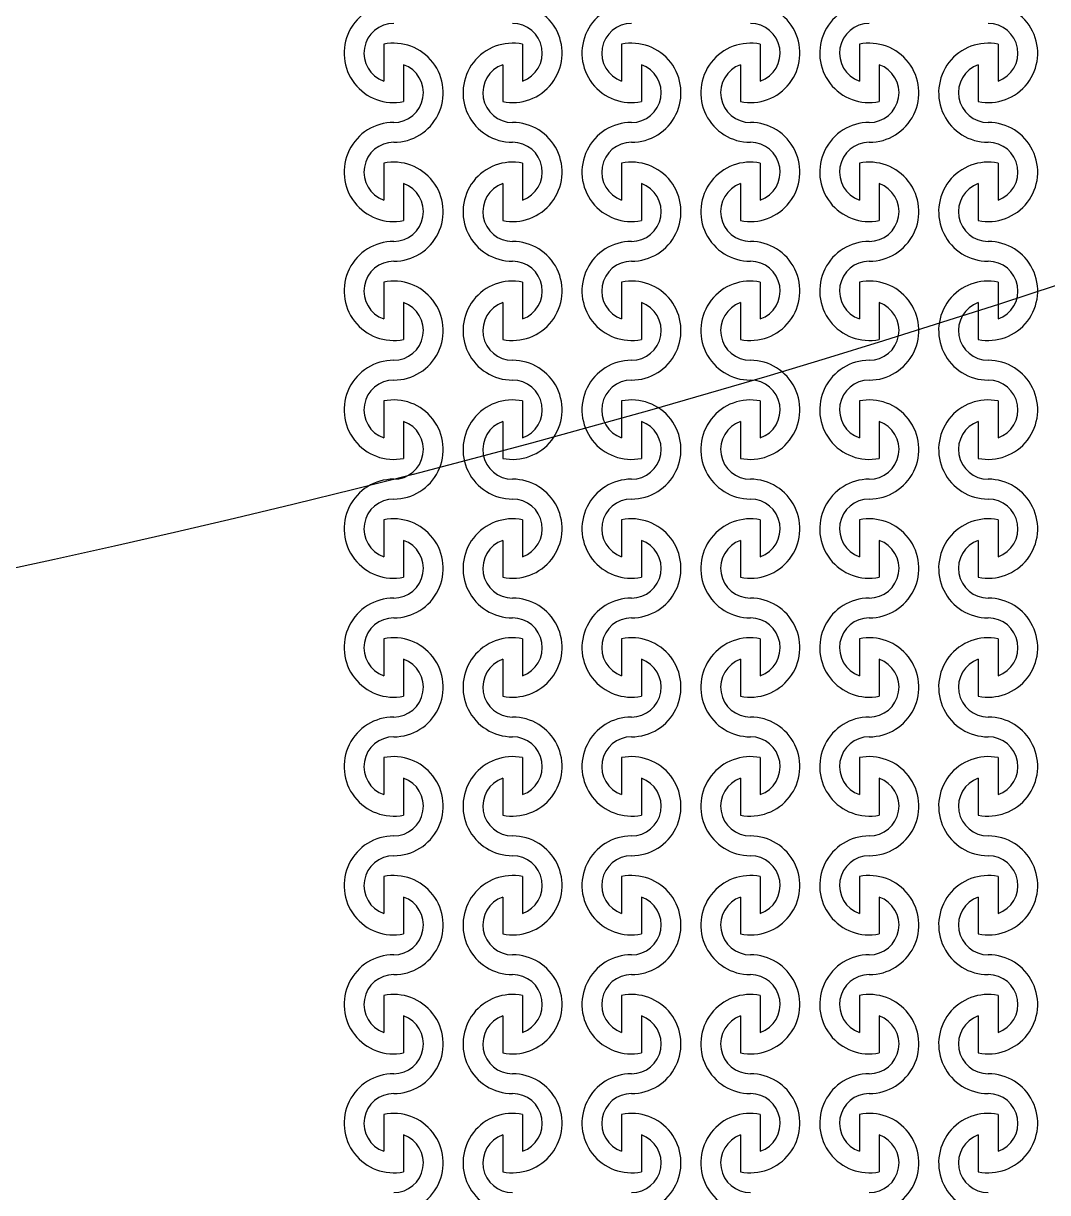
# Model space of a CAD drawing. Header units: millimetres. Extents: x 45556 to 173556, y 25313 to 153313.
# Drawn here: x 132321 to 134905, y 77288 to 80238 of the extents above; entities that cross this region are included whole.
import ezdxf

# ---------------------------------------------------------------- set-up
doc = ezdxf.new("R2010")
doc.units = ezdxf.units.MM
doc.layers.add('CLEAR', color=140, linetype='Continuous')

msp = doc.modelspace()

# ---------------------------------------------------------------- linework, layer by layer
for centre, radius in [((127056.2, 103313.2), 25000), ((127056.2, 75313.2), 25000), ((127056.2, 75313.2), 15000)]:
    msp.add_circle(centre, radius)
at = {"layer": 'CLEAR'}
for p, q in [((133229.8, 80185.7), (133229.8, 80092.5)), ((133229.8, 80185.7), (133229.8, 80092.5)), ((133229.8, 80185.7), (133229.8, 80092.5)), ((133229.8, 80185.7), (133229.8, 80092.5)), ((133579.8, 80185.7), (133579.8, 80092.5)), ((133579.8, 80185.7), (133579.8, 80092.5)), ((133579.8, 80185.7), (133579.8, 80092.5)), ((133579.8, 80185.7), (133579.8, 80092.5)), ((133829.8, 80185.7), (133829.8, 80092.5)), ((133829.8, 80185.7), (133829.8, 80092.5)), ((133829.8, 80185.7), (133829.8, 80092.5)), ((133829.8, 80185.7), (133829.8, 80092.5)), ((134179.8, 80185.7), (134179.8, 80092.5)), ((134179.8, 80185.7), (134179.8, 80092.5)), ((134179.8, 80185.7), (134179.8, 80092.5)), ((134179.8, 80185.7), (134179.8, 80092.5)), ((134429.8, 80185.7), (134429.8, 80092.5)), ((134429.8, 80185.7), (134429.8, 80092.5)), ((134429.8, 80185.7), (134429.8, 80092.5)), ((134429.8, 80185.7), (134429.8, 80092.5)), ((134779.8, 80185.7), (134779.8, 80092.5)), ((134779.8, 80185.7), (134779.8, 80092.5)), ((134779.8, 80185.7), (134779.8, 80092.5)), ((134779.8, 80185.7), (134779.8, 80092.5)), ((133279.8, 80133.9), (133279.8, 80040.8)), ((133279.8, 80133.9), (133279.8, 80040.8)), ((133279.8, 80133.9), (133279.8, 80040.8)), ((133279.8, 80133.9), (133279.8, 80040.8)), ((133529.8, 80133.9), (133529.8, 80040.8)), ((133529.8, 80133.9), (133529.8, 80040.8)), ((133529.8, 80133.9), (133529.8, 80040.8)), ((133529.8, 80133.9), (133529.8, 80040.8)), ((133879.8, 80133.9), (133879.8, 80040.8)), ((133879.8, 80133.9), (133879.8, 80040.8)), ((133879.8, 80133.9), (133879.8, 80040.8)), ((133879.8, 80133.9), (133879.8, 80040.8)), ((134129.8, 80133.9), (134129.8, 80040.8)), ((134129.8, 80133.9), (134129.8, 80040.8)), ((134129.8, 80133.9), (134129.8, 80040.8)), ((134129.8, 80133.9), (134129.8, 80040.8)), ((134479.8, 80133.9), (134479.8, 80040.8)), ((134479.8, 80133.9), (134479.8, 80040.8)), ((134479.8, 80133.9), (134479.8, 80040.8)), ((134479.8, 80133.9), (134479.8, 80040.8)), ((134729.8, 80133.9), (134729.8, 80040.8)), ((134729.8, 80133.9), (134729.8, 80040.8)), ((134729.8, 80133.9), (134729.8, 80040.8)), ((134729.8, 80133.9), (134729.8, 80040.8)), ((133229.8, 79885.7), (133229.8, 79792.5)), ((133229.8, 79885.7), (133229.8, 79792.5)), ((133229.8, 79885.7), (133229.8, 79792.5)), ((133229.8, 79885.7), (133229.8, 79792.5)), ((133579.8, 79885.7), (133579.8, 79792.5)), ((133579.8, 79885.7), (133579.8, 79792.5)), ((133579.8, 79885.7), (133579.8, 79792.5)), ((133579.8, 79885.7), (133579.8, 79792.5)), ((133829.8, 79885.7), (133829.8, 79792.5)), ((133829.8, 79885.7), (133829.8, 79792.5)), ((133829.8, 79885.7), (133829.8, 79792.5)), ((133829.8, 79885.7), (133829.8, 79792.5)), ((134179.8, 79885.7), (134179.8, 79792.5)), ((134179.8, 79885.7), (134179.8, 79792.5)), ((134179.8, 79885.7), (134179.8, 79792.5)), ((134179.8, 79885.7), (134179.8, 79792.5)), ((134429.8, 79885.7), (134429.8, 79792.5)), ((134429.8, 79885.7), (134429.8, 79792.5)), ((134429.8, 79885.7), (134429.8, 79792.5)), ((134429.8, 79885.7), (134429.8, 79792.5)), ((134779.8, 79885.7), (134779.8, 79792.5)), ((134779.8, 79885.7), (134779.8, 79792.5)), ((134779.8, 79885.7), (134779.8, 79792.5)), ((134779.8, 79885.7), (134779.8, 79792.5)), ((133279.8, 79833.9), (133279.8, 79740.8)), ((133279.8, 79833.9), (133279.8, 79740.8)), ((133279.8, 79833.9), (133279.8, 79740.8)), ((133279.8, 79833.9), (133279.8, 79740.8)), ((133529.8, 79833.9), (133529.8, 79740.8)), ((133529.8, 79833.9), (133529.8, 79740.8)), ((133529.8, 79833.9), (133529.8, 79740.8)), ((133529.8, 79833.9), (133529.8, 79740.8)), ((133879.8, 79833.9), (133879.8, 79740.8)), ((133879.8, 79833.9), (133879.8, 79740.8)), ((133879.8, 79833.9), (133879.8, 79740.8)), ((133879.8, 79833.9), (133879.8, 79740.8)), ((134129.8, 79833.9), (134129.8, 79740.8)), ((134129.8, 79833.9), (134129.8, 79740.8)), ((134129.8, 79833.9), (134129.8, 79740.8)), ((134129.8, 79833.9), (134129.8, 79740.8)), ((134479.8, 79833.9), (134479.8, 79740.8)), ((134479.8, 79833.9), (134479.8, 79740.8)), ((134479.8, 79833.9), (134479.8, 79740.8)), ((134479.8, 79833.9), (134479.8, 79740.8)), ((134729.8, 79833.9), (134729.8, 79740.8)), ((134729.8, 79833.9), (134729.8, 79740.8)), ((134729.8, 79833.9), (134729.8, 79740.8)), ((134729.8, 79833.9), (134729.8, 79740.8)), ((133229.8, 79585.7), (133229.8, 79492.5)), ((133229.8, 79585.7), (133229.8, 79492.5)), ((133229.8, 79585.7), (133229.8, 79492.5)), ((133229.8, 79585.7), (133229.8, 79492.5)), ((133579.8, 79585.7), (133579.8, 79492.5)), ((133579.8, 79585.7), (133579.8, 79492.5)), ((133579.8, 79585.7), (133579.8, 79492.5)), ((133579.8, 79585.7), (133579.8, 79492.5)), ((133829.8, 79585.7), (133829.8, 79492.5)), ((133829.8, 79585.7), (133829.8, 79492.5)), ((133829.8, 79585.7), (133829.8, 79492.5)), ((133829.8, 79585.7), (133829.8, 79492.5)), ((134179.8, 79585.7), (134179.8, 79492.5)), ((134179.8, 79585.7), (134179.8, 79492.5)), ((134179.8, 79585.7), (134179.8, 79492.5)), ((134179.8, 79585.7), (134179.8, 79492.5)), ((134429.8, 79585.7), (134429.8, 79492.5)), ((134429.8, 79585.7), (134429.8, 79492.5)), ((134429.8, 79585.7), (134429.8, 79492.5)), ((134429.8, 79585.7), (134429.8, 79492.5)), ((134779.8, 79585.7), (134779.8, 79492.5)), ((134779.8, 79585.7), (134779.8, 79492.5)), ((134779.8, 79585.7), (134779.8, 79492.5)), ((134779.8, 79585.7), (134779.8, 79492.5)), ((133279.8, 79533.9), (133279.8, 79440.8)), ((133279.8, 79533.9), (133279.8, 79440.8)), ((133279.8, 79533.9), (133279.8, 79440.8)), ((133279.8, 79533.9), (133279.8, 79440.8)), ((133529.8, 79533.9), (133529.8, 79440.8)), ((133529.8, 79533.9), (133529.8, 79440.8)), ((133529.8, 79533.9), (133529.8, 79440.8)), ((133529.8, 79533.9), (133529.8, 79440.8)), ((133879.8, 79533.9), (133879.8, 79440.8)), ((133879.8, 79533.9), (133879.8, 79440.8)), ((133879.8, 79533.9), (133879.8, 79440.8)), ((133879.8, 79533.9), (133879.8, 79440.8)), ((134129.8, 79533.9), (134129.8, 79440.8)), ((134129.8, 79533.9), (134129.8, 79440.8)), ((134129.8, 79533.9), (134129.8, 79440.8)), ((134129.8, 79533.9), (134129.8, 79440.8)), ((134479.8, 79533.9), (134479.8, 79440.8)), ((134479.8, 79533.9), (134479.8, 79440.8)), ((134479.8, 79533.9), (134479.8, 79440.8)), ((134479.8, 79533.9), (134479.8, 79440.8)), ((134729.8, 79533.9), (134729.8, 79440.8)), ((134729.8, 79533.9), (134729.8, 79440.8)), ((134729.8, 79533.9), (134729.8, 79440.8)), ((134729.8, 79533.9), (134729.8, 79440.8)), ((133229.8, 79285.7), (133229.8, 79192.5)), ((133229.8, 79285.7), (133229.8, 79192.5)), ((133229.8, 79285.7), (133229.8, 79192.5)), ((133229.8, 79285.7), (133229.8, 79192.5)), ((133579.8, 79285.7), (133579.8, 79192.5)), ((133579.8, 79285.7), (133579.8, 79192.5)), ((133579.8, 79285.7), (133579.8, 79192.5)), ((133579.8, 79285.7), (133579.8, 79192.5)), ((133829.8, 79285.7), (133829.8, 79192.5)), ((133829.8, 79285.7), (133829.8, 79192.5)), ((133829.8, 79285.7), (133829.8, 79192.5)), ((133829.8, 79285.7), (133829.8, 79192.5)), ((134179.8, 79285.7), (134179.8, 79192.5)), ((134179.8, 79285.7), (134179.8, 79192.5)), ((134179.8, 79285.7), (134179.8, 79192.5)), ((134179.8, 79285.7), (134179.8, 79192.5)), ((134429.8, 79285.7), (134429.8, 79192.5)), ((134429.8, 79285.7), (134429.8, 79192.5)), ((134429.8, 79285.7), (134429.8, 79192.5)), ((134429.8, 79285.7), (134429.8, 79192.5)), ((134779.8, 79285.7), (134779.8, 79192.5)), ((134779.8, 79285.7), (134779.8, 79192.5)), ((134779.8, 79285.7), (134779.8, 79192.5)), ((134779.8, 79285.7), (134779.8, 79192.5)), ((133279.8, 79233.9), (133279.8, 79140.8)), ((133279.8, 79233.9), (133279.8, 79140.8)), ((133279.8, 79233.9), (133279.8, 79140.8)), ((133279.8, 79233.9), (133279.8, 79140.8)), ((133529.8, 79233.9), (133529.8, 79140.8)), ((133529.8, 79233.9), (133529.8, 79140.8)), ((133529.8, 79233.9), (133529.8, 79140.8)), ((133529.8, 79233.9), (133529.8, 79140.8)), ((133879.8, 79233.9), (133879.8, 79140.8)), ((133879.8, 79233.9), (133879.8, 79140.8)), ((133879.8, 79233.9), (133879.8, 79140.8)), ((133879.8, 79233.9), (133879.8, 79140.8)), ((134129.8, 79233.9), (134129.8, 79140.8)), ((134129.8, 79233.9), (134129.8, 79140.8)), ((134129.8, 79233.9), (134129.8, 79140.8)), ((134129.8, 79233.9), (134129.8, 79140.8)), ((134479.8, 79233.9), (134479.8, 79140.8)), ((134479.8, 79233.9), (134479.8, 79140.8)), ((134479.8, 79233.9), (134479.8, 79140.8)), ((134479.8, 79233.9), (134479.8, 79140.8)), ((134729.8, 79233.9), (134729.8, 79140.8)), ((134729.8, 79233.9), (134729.8, 79140.8)), ((134729.8, 79233.9), (134729.8, 79140.8)), ((134729.8, 79233.9), (134729.8, 79140.8)), ((133229.8, 78985.7), (133229.8, 78892.5)), ((133229.8, 78985.7), (133229.8, 78892.5)), ((133229.8, 78985.7), (133229.8, 78892.5)), ((133229.8, 78985.7), (133229.8, 78892.5)), ((133579.8, 78985.7), (133579.8, 78892.5)), ((133579.8, 78985.7), (133579.8, 78892.5)), ((133579.8, 78985.7), (133579.8, 78892.5)), ((133579.8, 78985.7), (133579.8, 78892.5)), ((133829.8, 78985.7), (133829.8, 78892.5)), ((133829.8, 78985.7), (133829.8, 78892.5)), ((133829.8, 78985.7), (133829.8, 78892.5)), ((133829.8, 78985.7), (133829.8, 78892.5)), ((134179.8, 78985.7), (134179.8, 78892.5)), ((134179.8, 78985.7), (134179.8, 78892.5)), ((134179.8, 78985.7), (134179.8, 78892.5)), ((134179.8, 78985.7), (134179.8, 78892.5)), ((134429.8, 78985.7), (134429.8, 78892.5)), ((134429.8, 78985.7), (134429.8, 78892.5)), ((134429.8, 78985.7), (134429.8, 78892.5)), ((134429.8, 78985.7), (134429.8, 78892.5)), ((134779.8, 78985.7), (134779.8, 78892.5)), ((134779.8, 78985.7), (134779.8, 78892.5)), ((134779.8, 78985.7), (134779.8, 78892.5)), ((134779.8, 78985.7), (134779.8, 78892.5)), ((133279.8, 78933.9), (133279.8, 78840.8)), ((133279.8, 78933.9), (133279.8, 78840.8)), ((133279.8, 78933.9), (133279.8, 78840.8)), ((133279.8, 78933.9), (133279.8, 78840.8)), ((133529.8, 78933.9), (133529.8, 78840.8)), ((133529.8, 78933.9), (133529.8, 78840.8)), ((133529.8, 78933.9), (133529.8, 78840.8)), ((133529.8, 78933.9), (133529.8, 78840.8)), ((133879.8, 78933.9), (133879.8, 78840.8)), ((133879.8, 78933.9), (133879.8, 78840.8)), ((133879.8, 78933.9), (133879.8, 78840.8)), ((133879.8, 78933.9), (133879.8, 78840.8)), ((134129.8, 78933.9), (134129.8, 78840.8)), ((134129.8, 78933.9), (134129.8, 78840.8)), ((134129.8, 78933.9), (134129.8, 78840.8)), ((134129.8, 78933.9), (134129.8, 78840.8)), ((134479.8, 78933.9), (134479.8, 78840.8)), ((134479.8, 78933.9), (134479.8, 78840.8)), ((134479.8, 78933.9), (134479.8, 78840.8)), ((134479.8, 78933.9), (134479.8, 78840.8)), ((134729.8, 78933.9), (134729.8, 78840.8)), ((134729.8, 78933.9), (134729.8, 78840.8)), ((134729.8, 78933.9), (134729.8, 78840.8)), ((134729.8, 78933.9), (134729.8, 78840.8)), ((133229.8, 78685.7), (133229.8, 78592.5)), ((133229.8, 78685.7), (133229.8, 78592.5)), ((133229.8, 78685.7), (133229.8, 78592.5)), ((133229.8, 78685.7), (133229.8, 78592.5)), ((133579.8, 78685.7), (133579.8, 78592.5)), ((133579.8, 78685.7), (133579.8, 78592.5)), ((133579.8, 78685.7), (133579.8, 78592.5)), ((133579.8, 78685.7), (133579.8, 78592.5)), ((133829.8, 78685.7), (133829.8, 78592.5)), ((133829.8, 78685.7), (133829.8, 78592.5)), ((133829.8, 78685.7), (133829.8, 78592.5)), ((133829.8, 78685.7), (133829.8, 78592.5)), ((134179.8, 78685.7), (134179.8, 78592.5)), ((134179.8, 78685.7), (134179.8, 78592.5)), ((134179.8, 78685.7), (134179.8, 78592.5)), ((134179.8, 78685.7), (134179.8, 78592.5)), ((134429.8, 78685.7), (134429.8, 78592.5)), ((134429.8, 78685.7), (134429.8, 78592.5)), ((134429.8, 78685.7), (134429.8, 78592.5)), ((134429.8, 78685.7), (134429.8, 78592.5)), ((134779.8, 78685.7), (134779.8, 78592.5)), ((134779.8, 78685.7), (134779.8, 78592.5)), ((134779.8, 78685.7), (134779.8, 78592.5)), ((134779.8, 78685.7), (134779.8, 78592.5)), ((133279.8, 78633.9), (133279.8, 78540.8)), ((133279.8, 78633.9), (133279.8, 78540.8)), ((133279.8, 78633.9), (133279.8, 78540.8)), ((133279.8, 78633.9), (133279.8, 78540.8)), ((133529.8, 78633.9), (133529.8, 78540.8)), ((133529.8, 78633.9), (133529.8, 78540.8)), ((133529.8, 78633.9), (133529.8, 78540.8)), ((133529.8, 78633.9), (133529.8, 78540.8)), ((133879.8, 78633.9), (133879.8, 78540.8)), ((133879.8, 78633.9), (133879.8, 78540.8)), ((133879.8, 78633.9), (133879.8, 78540.8)), ((133879.8, 78633.9), (133879.8, 78540.8)), ((134129.8, 78633.9), (134129.8, 78540.8)), ((134129.8, 78633.9), (134129.8, 78540.8)), ((134129.8, 78633.9), (134129.8, 78540.8)), ((134129.8, 78633.9), (134129.8, 78540.8)), ((134479.8, 78633.9), (134479.8, 78540.8)), ((134479.8, 78633.9), (134479.8, 78540.8)), ((134479.8, 78633.9), (134479.8, 78540.8)), ((134479.8, 78633.9), (134479.8, 78540.8)), ((134729.8, 78633.9), (134729.8, 78540.8)), ((134729.8, 78633.9), (134729.8, 78540.8)), ((134729.8, 78633.9), (134729.8, 78540.8)), ((134729.8, 78633.9), (134729.8, 78540.8)), ((133229.8, 78385.7), (133229.8, 78292.5)), ((133229.8, 78385.7), (133229.8, 78292.5)), ((133229.8, 78385.7), (133229.8, 78292.5)), ((133229.8, 78385.7), (133229.8, 78292.5)), ((133579.8, 78385.7), (133579.8, 78292.5)), ((133579.8, 78385.7), (133579.8, 78292.5)), ((133579.8, 78385.7), (133579.8, 78292.5)), ((133579.8, 78385.7), (133579.8, 78292.5)), ((133829.8, 78385.7), (133829.8, 78292.5)), ((133829.8, 78385.7), (133829.8, 78292.5)), ((133829.8, 78385.7), (133829.8, 78292.5)), ((133829.8, 78385.7), (133829.8, 78292.5)), ((134179.8, 78385.7), (134179.8, 78292.5)), ((134179.8, 78385.7), (134179.8, 78292.5)), ((134179.8, 78385.7), (134179.8, 78292.5)), ((134179.8, 78385.7), (134179.8, 78292.5)), ((134429.8, 78385.7), (134429.8, 78292.5)), ((134429.8, 78385.7), (134429.8, 78292.5)), ((134429.8, 78385.7), (134429.8, 78292.5)), ((134429.8, 78385.7), (134429.8, 78292.5)), ((134779.8, 78385.7), (134779.8, 78292.5)), ((134779.8, 78385.7), (134779.8, 78292.5)), ((134779.8, 78385.7), (134779.8, 78292.5)), ((134779.8, 78385.7), (134779.8, 78292.5)), ((133279.8, 78333.9), (133279.8, 78240.8)), ((133279.8, 78333.9), (133279.8, 78240.8)), ((133279.8, 78333.9), (133279.8, 78240.8)), ((133279.8, 78333.9), (133279.8, 78240.8)), ((133529.8, 78333.9), (133529.8, 78240.8)), ((133529.8, 78333.9), (133529.8, 78240.8)), ((133529.8, 78333.9), (133529.8, 78240.8)), ((133529.8, 78333.9), (133529.8, 78240.8)), ((133879.8, 78333.9), (133879.8, 78240.8)), ((133879.8, 78333.9), (133879.8, 78240.8)), ((133879.8, 78333.9), (133879.8, 78240.8)), ((133879.8, 78333.9), (133879.8, 78240.8)), ((134129.8, 78333.9), (134129.8, 78240.8)), ((134129.8, 78333.9), (134129.8, 78240.8)), ((134129.8, 78333.9), (134129.8, 78240.8)), ((134129.8, 78333.9), (134129.8, 78240.8)), ((134479.8, 78333.9), (134479.8, 78240.8)), ((134479.8, 78333.9), (134479.8, 78240.8)), ((134479.8, 78333.9), (134479.8, 78240.8)), ((134479.8, 78333.9), (134479.8, 78240.8)), ((134729.8, 78333.9), (134729.8, 78240.8)), ((134729.8, 78333.9), (134729.8, 78240.8)), ((134729.8, 78333.9), (134729.8, 78240.8)), ((134729.8, 78333.9), (134729.8, 78240.8)), ((133229.8, 78085.7), (133229.8, 77992.5)), ((133229.8, 78085.7), (133229.8, 77992.5)), ((133229.8, 78085.7), (133229.8, 77992.5)), ((133229.8, 78085.7), (133229.8, 77992.5)), ((133579.8, 78085.7), (133579.8, 77992.5)), ((133579.8, 78085.7), (133579.8, 77992.5)), ((133579.8, 78085.7), (133579.8, 77992.5)), ((133579.8, 78085.7), (133579.8, 77992.5)), ((133829.8, 78085.7), (133829.8, 77992.5)), ((133829.8, 78085.7), (133829.8, 77992.5)), ((133829.8, 78085.7), (133829.8, 77992.5)), ((133829.8, 78085.7), (133829.8, 77992.5)), ((134179.8, 78085.7), (134179.8, 77992.5)), ((134179.8, 78085.7), (134179.8, 77992.5)), ((134179.8, 78085.7), (134179.8, 77992.5)), ((134179.8, 78085.7), (134179.8, 77992.5)), ((134429.8, 78085.7), (134429.8, 77992.5)), ((134429.8, 78085.7), (134429.8, 77992.5)), ((134429.8, 78085.7), (134429.8, 77992.5)), ((134429.8, 78085.7), (134429.8, 77992.5)), ((134779.8, 78085.7), (134779.8, 77992.5)), ((134779.8, 78085.7), (134779.8, 77992.5)), ((134779.8, 78085.7), (134779.8, 77992.5)), ((134779.8, 78085.7), (134779.8, 77992.5)), ((133279.8, 78033.9), (133279.8, 77940.8)), ((133279.8, 78033.9), (133279.8, 77940.8)), ((133279.8, 78033.9), (133279.8, 77940.8)), ((133279.8, 78033.9), (133279.8, 77940.8)), ((133529.8, 78033.9), (133529.8, 77940.8)), ((133529.8, 78033.9), (133529.8, 77940.8)), ((133529.8, 78033.9), (133529.8, 77940.8)), ((133529.8, 78033.9), (133529.8, 77940.8)), ((133879.8, 78033.9), (133879.8, 77940.8)), ((133879.8, 78033.9), (133879.8, 77940.8)), ((133879.8, 78033.9), (133879.8, 77940.8)), ((133879.8, 78033.9), (133879.8, 77940.8)), ((134129.8, 78033.9), (134129.8, 77940.8)), ((134129.8, 78033.9), (134129.8, 77940.8)), ((134129.8, 78033.9), (134129.8, 77940.8)), ((134129.8, 78033.9), (134129.8, 77940.8)), ((134479.8, 78033.9), (134479.8, 77940.8)), ((134479.8, 78033.9), (134479.8, 77940.8)), ((134479.8, 78033.9), (134479.8, 77940.8)), ((134479.8, 78033.9), (134479.8, 77940.8)), ((134729.8, 78033.9), (134729.8, 77940.8)), ((134729.8, 78033.9), (134729.8, 77940.8)), ((134729.8, 78033.9), (134729.8, 77940.8)), ((134729.8, 78033.9), (134729.8, 77940.8)), ((133229.8, 77785.7), (133229.8, 77692.5)), ((133229.8, 77785.7), (133229.8, 77692.5)), ((133229.8, 77785.7), (133229.8, 77692.5)), ((133229.8, 77785.7), (133229.8, 77692.5)), ((133579.8, 77785.7), (133579.8, 77692.5)), ((133579.8, 77785.7), (133579.8, 77692.5)), ((133579.8, 77785.7), (133579.8, 77692.5)), ((133579.8, 77785.7), (133579.8, 77692.5)), ((133829.8, 77785.7), (133829.8, 77692.5)), ((133829.8, 77785.7), (133829.8, 77692.5)), ((133829.8, 77785.7), (133829.8, 77692.5)), ((133829.8, 77785.7), (133829.8, 77692.5)), ((134179.8, 77785.7), (134179.8, 77692.5)), ((134179.8, 77785.7), (134179.8, 77692.5)), ((134179.8, 77785.7), (134179.8, 77692.5)), ((134179.8, 77785.7), (134179.8, 77692.5)), ((134429.8, 77785.7), (134429.8, 77692.5)), ((134429.8, 77785.7), (134429.8, 77692.5)), ((134429.8, 77785.7), (134429.8, 77692.5)), ((134429.8, 77785.7), (134429.8, 77692.5)), ((134779.8, 77785.7), (134779.8, 77692.5)), ((134779.8, 77785.7), (134779.8, 77692.5)), ((134779.8, 77785.7), (134779.8, 77692.5)), ((134779.8, 77785.7), (134779.8, 77692.5)), ((133279.8, 77733.9), (133279.8, 77640.8)), ((133279.8, 77733.9), (133279.8, 77640.8)), ((133279.8, 77733.9), (133279.8, 77640.8)), ((133279.8, 77733.9), (133279.8, 77640.8)), ((133529.8, 77733.9), (133529.8, 77640.8)), ((133529.8, 77733.9), (133529.8, 77640.8)), ((133529.8, 77733.9), (133529.8, 77640.8)), ((133529.8, 77733.9), (133529.8, 77640.8)), ((133879.8, 77733.9), (133879.8, 77640.8)), ((133879.8, 77733.9), (133879.8, 77640.8)), ((133879.8, 77733.9), (133879.8, 77640.8)), ((133879.8, 77733.9), (133879.8, 77640.8)), ((134129.8, 77733.9), (134129.8, 77640.8)), ((134129.8, 77733.9), (134129.8, 77640.8)), ((134129.8, 77733.9), (134129.8, 77640.8)), ((134129.8, 77733.9), (134129.8, 77640.8)), ((134479.8, 77733.9), (134479.8, 77640.8)), ((134479.8, 77733.9), (134479.8, 77640.8)), ((134479.8, 77733.9), (134479.8, 77640.8)), ((134479.8, 77733.9), (134479.8, 77640.8)), ((134729.8, 77733.9), (134729.8, 77640.8)), ((134729.8, 77733.9), (134729.8, 77640.8)), ((134729.8, 77733.9), (134729.8, 77640.8)), ((134729.8, 77733.9), (134729.8, 77640.8)), ((133229.8, 77485.7), (133229.8, 77392.5)), ((133229.8, 77485.7), (133229.8, 77392.5)), ((133229.8, 77485.7), (133229.8, 77392.5)), ((133229.8, 77485.7), (133229.8, 77392.5)), ((133579.8, 77485.7), (133579.8, 77392.5)), ((133579.8, 77485.7), (133579.8, 77392.5)), ((133579.8, 77485.7), (133579.8, 77392.5)), ((133579.8, 77485.7), (133579.8, 77392.5)), ((133829.8, 77485.7), (133829.8, 77392.5)), ((133829.8, 77485.7), (133829.8, 77392.5)), ((133829.8, 77485.7), (133829.8, 77392.5)), ((133829.8, 77485.7), (133829.8, 77392.5)), ((134179.8, 77485.7), (134179.8, 77392.5)), ((134179.8, 77485.7), (134179.8, 77392.5)), ((134179.8, 77485.7), (134179.8, 77392.5)), ((134179.8, 77485.7), (134179.8, 77392.5)), ((134429.8, 77485.7), (134429.8, 77392.5)), ((134429.8, 77485.7), (134429.8, 77392.5)), ((134429.8, 77485.7), (134429.8, 77392.5)), ((134429.8, 77485.7), (134429.8, 77392.5)), ((134779.8, 77485.7), (134779.8, 77392.5)), ((134779.8, 77485.7), (134779.8, 77392.5)), ((134779.8, 77485.7), (134779.8, 77392.5)), ((134779.8, 77485.7), (134779.8, 77392.5)), ((133279.8, 77433.9), (133279.8, 77340.8)), ((133279.8, 77433.9), (133279.8, 77340.8)), ((133279.8, 77433.9), (133279.8, 77340.8)), ((133279.8, 77433.9), (133279.8, 77340.8)), ((133529.8, 77433.9), (133529.8, 77340.8)), ((133529.8, 77433.9), (133529.8, 77340.8)), ((133529.8, 77433.9), (133529.8, 77340.8)), ((133529.8, 77433.9), (133529.8, 77340.8)), ((133879.8, 77433.9), (133879.8, 77340.8)), ((133879.8, 77433.9), (133879.8, 77340.8)), ((133879.8, 77433.9), (133879.8, 77340.8)), ((133879.8, 77433.9), (133879.8, 77340.8)), ((134129.8, 77433.9), (134129.8, 77340.8)), ((134129.8, 77433.9), (134129.8, 77340.8)), ((134129.8, 77433.9), (134129.8, 77340.8)), ((134129.8, 77433.9), (134129.8, 77340.8)), ((134479.8, 77433.9), (134479.8, 77340.8)), ((134479.8, 77433.9), (134479.8, 77340.8)), ((134479.8, 77433.9), (134479.8, 77340.8)), ((134479.8, 77433.9), (134479.8, 77340.8)), ((134729.8, 77433.9), (134729.8, 77340.8)), ((134729.8, 77433.9), (134729.8, 77340.8)), ((134729.8, 77433.9), (134729.8, 77340.8)), ((134729.8, 77433.9), (134729.8, 77340.8))]:
    msp.add_line(p, q, dxfattribs=at)
for centre, radius, start, end in [((133254.8, 80163.2), 125, 90, 281.537), ((133254.8, 80163.2), 125, 90, 281.537), ((133554.8, 80163.2), 125, 258.463, 90), ((133554.8, 80163.2), 125, 258.463, 90), ((133854.8, 80163.2), 125, 90, 281.537), ((133854.8, 80163.2), 125, 90, 281.537), ((134154.8, 80163.2), 125, 258.463, 90), ((134154.8, 80163.2), 125, 258.463, 90), ((134454.8, 80163.2), 125, 90, 281.537), ((134454.8, 80163.2), 125, 90, 281.537), ((134754.8, 80163.2), 125, 258.463, 90), ((134754.8, 80163.2), 125, 258.463, 90), ((133254.8, 80163.2), 75, 90, 250.5288), ((133254.8, 80163.2), 75, 90, 250.5288), ((133554.8, 80163.2), 75, 289.4712, 90), ((133554.8, 80163.2), 75, 289.4712, 90), ((133854.8, 80163.2), 75, 90, 250.5288), ((133854.8, 80163.2), 75, 90, 250.5288), ((134154.8, 80163.2), 75, 289.4712, 90), ((134154.8, 80163.2), 75, 289.4712, 90), ((134454.8, 80163.2), 75, 90, 250.5288), ((134454.8, 80163.2), 75, 90, 250.5288), ((134754.8, 80163.2), 75, 289.4712, 90), ((134754.8, 80163.2), 75, 289.4712, 90), ((133254.8, 80063.2), 125, 270, 101.537), ((133254.8, 80063.2), 125, 270, 101.537), ((133554.8, 80063.2), 125, 78.463, 270), ((133554.8, 80063.2), 125, 78.463, 270), ((133854.8, 80063.2), 125, 270, 101.537), ((133854.8, 80063.2), 125, 270, 101.537), ((134154.8, 80063.2), 125, 78.463, 270), ((134154.8, 80063.2), 125, 78.463, 270), ((134454.8, 80063.2), 125, 270, 101.537), ((134454.8, 80063.2), 125, 270, 101.537), ((134754.8, 80063.2), 125, 78.463, 270), ((134754.8, 80063.2), 125, 78.463, 270), ((133254.8, 80063.2), 75, 270, 70.5288), ((133254.8, 80063.2), 75, 270, 70.5288), ((133554.8, 80063.2), 75, 109.4712, 270), ((133554.8, 80063.2), 75, 109.4712, 270), ((133854.8, 80063.2), 75, 270, 70.5288), ((133854.8, 80063.2), 75, 270, 70.5288), ((134154.8, 80063.2), 75, 109.4712, 270), ((134154.8, 80063.2), 75, 109.4712, 270), ((134454.8, 80063.2), 75, 270, 70.5288), ((134454.8, 80063.2), 75, 270, 70.5288), ((134754.8, 80063.2), 75, 109.4712, 270), ((134754.8, 80063.2), 75, 109.4712, 270), ((133254.8, 79863.2), 125, 90, 281.537), ((133254.8, 79863.2), 125, 90, 281.537), ((133554.8, 79863.2), 125, 258.463, 90), ((133554.8, 79863.2), 125, 258.463, 90), ((133854.8, 79863.2), 125, 90, 281.537), ((133854.8, 79863.2), 125, 90, 281.537), ((134154.8, 79863.2), 125, 258.463, 90), ((134154.8, 79863.2), 125, 258.463, 90), ((134454.8, 79863.2), 125, 90, 281.537), ((134454.8, 79863.2), 125, 90, 281.537), ((134754.8, 79863.2), 125, 258.463, 90), ((134754.8, 79863.2), 125, 258.463, 90), ((133254.8, 79863.2), 75, 90, 250.5288), ((133254.8, 79863.2), 75, 90, 250.5288), ((133554.8, 79863.2), 75, 289.4712, 90), ((133554.8, 79863.2), 75, 289.4712, 90), ((133854.8, 79863.2), 75, 90, 250.5288), ((133854.8, 79863.2), 75, 90, 250.5288), ((134154.8, 79863.2), 75, 289.4712, 90), ((134154.8, 79863.2), 75, 289.4712, 90), ((134454.8, 79863.2), 75, 90, 250.5288), ((134454.8, 79863.2), 75, 90, 250.5288), ((134754.8, 79863.2), 75, 289.4712, 90), ((134754.8, 79863.2), 75, 289.4712, 90), ((133254.8, 79763.2), 125, 270, 101.537), ((133254.8, 79763.2), 125, 270, 101.537), ((133554.8, 79763.2), 125, 78.463, 270), ((133554.8, 79763.2), 125, 78.463, 270), ((133854.8, 79763.2), 125, 270, 101.537), ((133854.8, 79763.2), 125, 270, 101.537), ((134154.8, 79763.2), 125, 78.463, 270), ((134154.8, 79763.2), 125, 78.463, 270), ((134454.8, 79763.2), 125, 270, 101.537), ((134454.8, 79763.2), 125, 270, 101.537), ((134754.8, 79763.2), 125, 78.463, 270), ((134754.8, 79763.2), 125, 78.463, 270), ((133254.8, 79763.2), 75, 270, 70.5288), ((133254.8, 79763.2), 75, 270, 70.5288), ((133554.8, 79763.2), 75, 109.4712, 270), ((133554.8, 79763.2), 75, 109.4712, 270), ((133854.8, 79763.2), 75, 270, 70.5288), ((133854.8, 79763.2), 75, 270, 70.5288), ((134154.8, 79763.2), 75, 109.4712, 270), ((134154.8, 79763.2), 75, 109.4712, 270), ((134454.8, 79763.2), 75, 270, 70.5288), ((134454.8, 79763.2), 75, 270, 70.5288), ((134754.8, 79763.2), 75, 109.4712, 270), ((134754.8, 79763.2), 75, 109.4712, 270), ((133254.8, 79563.2), 125, 90, 281.537), ((133254.8, 79563.2), 125, 90, 281.537), ((133554.8, 79563.2), 125, 258.463, 90), ((133554.8, 79563.2), 125, 258.463, 90), ((133854.8, 79563.2), 125, 90, 281.537), ((133854.8, 79563.2), 125, 90, 281.537), ((134154.8, 79563.2), 125, 258.463, 90), ((134154.8, 79563.2), 125, 258.463, 90), ((134454.8, 79563.2), 125, 90, 281.537), ((134454.8, 79563.2), 125, 90, 281.537), ((134754.8, 79563.2), 125, 258.463, 90), ((134754.8, 79563.2), 125, 258.463, 90), ((133254.8, 79563.2), 75, 90, 250.5288), ((133254.8, 79563.2), 75, 90, 250.5288), ((133554.8, 79563.2), 75, 289.4712, 90), ((133554.8, 79563.2), 75, 289.4712, 90), ((133854.8, 79563.2), 75, 90, 250.5288), ((133854.8, 79563.2), 75, 90, 250.5288), ((134154.8, 79563.2), 75, 289.4712, 90), ((134154.8, 79563.2), 75, 289.4712, 90), ((134454.8, 79563.2), 75, 90, 250.5288), ((134454.8, 79563.2), 75, 90, 250.5288), ((134754.8, 79563.2), 75, 289.4712, 90), ((134754.8, 79563.2), 75, 289.4712, 90), ((133254.8, 79463.2), 125, 270, 101.537), ((133254.8, 79463.2), 125, 270, 101.537), ((133554.8, 79463.2), 125, 78.463, 270), ((133554.8, 79463.2), 125, 78.463, 270), ((133854.8, 79463.2), 125, 270, 101.537), ((133854.8, 79463.2), 125, 270, 101.537), ((134154.8, 79463.2), 125, 78.463, 270), ((134154.8, 79463.2), 125, 78.463, 270), ((134454.8, 79463.2), 125, 270, 101.537), ((134454.8, 79463.2), 125, 270, 101.537), ((134754.8, 79463.2), 125, 78.463, 270), ((134754.8, 79463.2), 125, 78.463, 270), ((133254.8, 79463.2), 75, 270, 70.5288), ((133254.8, 79463.2), 75, 270, 70.5288), ((133554.8, 79463.2), 75, 109.4712, 270), ((133554.8, 79463.2), 75, 109.4712, 270), ((133854.8, 79463.2), 75, 270, 70.5288), ((133854.8, 79463.2), 75, 270, 70.5288), ((134154.8, 79463.2), 75, 109.4712, 270), ((134154.8, 79463.2), 75, 109.4712, 270), ((134454.8, 79463.2), 75, 270, 70.5288), ((134454.8, 79463.2), 75, 270, 70.5288), ((134754.8, 79463.2), 75, 109.4712, 270), ((134754.8, 79463.2), 75, 109.4712, 270), ((133254.8, 79263.2), 125, 90, 281.537), ((133254.8, 79263.2), 125, 90, 281.537), ((133554.8, 79263.2), 125, 258.463, 90), ((133554.8, 79263.2), 125, 258.463, 90), ((133854.8, 79263.2), 125, 90, 281.537), ((133854.8, 79263.2), 125, 90, 281.537), ((134154.8, 79263.2), 125, 258.463, 90), ((134154.8, 79263.2), 125, 258.463, 90), ((134454.8, 79263.2), 125, 90, 281.537), ((134454.8, 79263.2), 125, 90, 281.537), ((134754.8, 79263.2), 125, 258.463, 90), ((134754.8, 79263.2), 125, 258.463, 90), ((133254.8, 79263.2), 75, 90, 250.5288), ((133254.8, 79263.2), 75, 90, 250.5288), ((133554.8, 79263.2), 75, 289.4712, 90), ((133554.8, 79263.2), 75, 289.4712, 90), ((133854.8, 79263.2), 75, 90, 250.5288), ((133854.8, 79263.2), 75, 90, 250.5288), ((134154.8, 79263.2), 75, 289.4712, 90), ((134154.8, 79263.2), 75, 289.4712, 90), ((134454.8, 79263.2), 75, 90, 250.5288), ((134454.8, 79263.2), 75, 90, 250.5288), ((134754.8, 79263.2), 75, 289.4712, 90), ((134754.8, 79263.2), 75, 289.4712, 90), ((133254.8, 79163.2), 125, 270, 101.537), ((133254.8, 79163.2), 125, 270, 101.537), ((133554.8, 79163.2), 125, 78.463, 270), ((133554.8, 79163.2), 125, 78.463, 270), ((133854.8, 79163.2), 125, 270, 101.537), ((133854.8, 79163.2), 125, 270, 101.537), ((134154.8, 79163.2), 125, 78.463, 270), ((134154.8, 79163.2), 125, 78.463, 270), ((134454.8, 79163.2), 125, 270, 101.537), ((134454.8, 79163.2), 125, 270, 101.537), ((134754.8, 79163.2), 125, 78.463, 270), ((134754.8, 79163.2), 125, 78.463, 270), ((133254.8, 79163.2), 75, 270, 70.5288), ((133254.8, 79163.2), 75, 270, 70.5288), ((133554.8, 79163.2), 75, 109.4712, 270), ((133554.8, 79163.2), 75, 109.4712, 270), ((133854.8, 79163.2), 75, 270, 70.5288), ((133854.8, 79163.2), 75, 270, 70.5288), ((134154.8, 79163.2), 75, 109.4712, 270), ((134154.8, 79163.2), 75, 109.4712, 270), ((134454.8, 79163.2), 75, 270, 70.5288), ((134454.8, 79163.2), 75, 270, 70.5288), ((134754.8, 79163.2), 75, 109.4712, 270), ((134754.8, 79163.2), 75, 109.4712, 270), ((133254.8, 78963.2), 125, 90, 281.537), ((133254.8, 78963.2), 125, 90, 281.537), ((133554.8, 78963.2), 125, 258.463, 90), ((133554.8, 78963.2), 125, 258.463, 90), ((133854.8, 78963.2), 125, 90, 281.537), ((133854.8, 78963.2), 125, 90, 281.537), ((134154.8, 78963.2), 125, 258.463, 90), ((134154.8, 78963.2), 125, 258.463, 90), ((134454.8, 78963.2), 125, 90, 281.537), ((134454.8, 78963.2), 125, 90, 281.537), ((134754.8, 78963.2), 125, 258.463, 90), ((134754.8, 78963.2), 125, 258.463, 90), ((133254.8, 78963.2), 75, 90, 250.5288), ((133254.8, 78963.2), 75, 90, 250.5288), ((133554.8, 78963.2), 75, 289.4712, 90), ((133554.8, 78963.2), 75, 289.4712, 90), ((133854.8, 78963.2), 75, 90, 250.5288), ((133854.8, 78963.2), 75, 90, 250.5288), ((134154.8, 78963.2), 75, 289.4712, 90), ((134154.8, 78963.2), 75, 289.4712, 90), ((134454.8, 78963.2), 75, 90, 250.5288), ((134454.8, 78963.2), 75, 90, 250.5288), ((134754.8, 78963.2), 75, 289.4712, 90), ((134754.8, 78963.2), 75, 289.4712, 90), ((133254.8, 78863.2), 125, 270, 101.537), ((133254.8, 78863.2), 125, 270, 101.537), ((133554.8, 78863.2), 125, 78.463, 270), ((133554.8, 78863.2), 125, 78.463, 270), ((133854.8, 78863.2), 125, 270, 101.537), ((133854.8, 78863.2), 125, 270, 101.537), ((134154.8, 78863.2), 125, 78.463, 270), ((134154.8, 78863.2), 125, 78.463, 270), ((134454.8, 78863.2), 125, 270, 101.537), ((134454.8, 78863.2), 125, 270, 101.537), ((134754.8, 78863.2), 125, 78.463, 270), ((134754.8, 78863.2), 125, 78.463, 270), ((133254.8, 78863.2), 75, 270, 70.5288), ((133254.8, 78863.2), 75, 270, 70.5288), ((133554.8, 78863.2), 75, 109.4712, 270), ((133554.8, 78863.2), 75, 109.4712, 270), ((133854.8, 78863.2), 75, 270, 70.5288), ((133854.8, 78863.2), 75, 270, 70.5288), ((134154.8, 78863.2), 75, 109.4712, 270), ((134154.8, 78863.2), 75, 109.4712, 270), ((134454.8, 78863.2), 75, 270, 70.5288), ((134454.8, 78863.2), 75, 270, 70.5288), ((134754.8, 78863.2), 75, 109.4712, 270), ((134754.8, 78863.2), 75, 109.4712, 270), ((133254.8, 78663.2), 125, 90, 281.537), ((133254.8, 78663.2), 125, 90, 281.537), ((133554.8, 78663.2), 125, 258.463, 90), ((133554.8, 78663.2), 125, 258.463, 90), ((133854.8, 78663.2), 125, 90, 281.537), ((133854.8, 78663.2), 125, 90, 281.537), ((134154.8, 78663.2), 125, 258.463, 90), ((134154.8, 78663.2), 125, 258.463, 90), ((134454.8, 78663.2), 125, 90, 281.537), ((134454.8, 78663.2), 125, 90, 281.537), ((134754.8, 78663.2), 125, 258.463, 90), ((134754.8, 78663.2), 125, 258.463, 90), ((133254.8, 78663.2), 75, 90, 250.5288), ((133254.8, 78663.2), 75, 90, 250.5288), ((133554.8, 78663.2), 75, 289.4712, 90), ((133554.8, 78663.2), 75, 289.4712, 90), ((133854.8, 78663.2), 75, 90, 250.5288), ((133854.8, 78663.2), 75, 90, 250.5288), ((134154.8, 78663.2), 75, 289.4712, 90), ((134154.8, 78663.2), 75, 289.4712, 90), ((134454.8, 78663.2), 75, 90, 250.5288), ((134454.8, 78663.2), 75, 90, 250.5288), ((134754.8, 78663.2), 75, 289.4712, 90), ((134754.8, 78663.2), 75, 289.4712, 90), ((133254.8, 78563.2), 125, 270, 101.537), ((133254.8, 78563.2), 125, 270, 101.537), ((133554.8, 78563.2), 125, 78.463, 270), ((133554.8, 78563.2), 125, 78.463, 270), ((133854.8, 78563.2), 125, 270, 101.537), ((133854.8, 78563.2), 125, 270, 101.537), ((134154.8, 78563.2), 125, 78.463, 270), ((134154.8, 78563.2), 125, 78.463, 270), ((134454.8, 78563.2), 125, 270, 101.537), ((134454.8, 78563.2), 125, 270, 101.537), ((134754.8, 78563.2), 125, 78.463, 270), ((134754.8, 78563.2), 125, 78.463, 270), ((133254.8, 78563.2), 75, 270, 70.5288), ((133254.8, 78563.2), 75, 270, 70.5288), ((133554.8, 78563.2), 75, 109.4712, 270), ((133554.8, 78563.2), 75, 109.4712, 270), ((133854.8, 78563.2), 75, 270, 70.5288), ((133854.8, 78563.2), 75, 270, 70.5288), ((134154.8, 78563.2), 75, 109.4712, 270), ((134154.8, 78563.2), 75, 109.4712, 270), ((134454.8, 78563.2), 75, 270, 70.5288), ((134454.8, 78563.2), 75, 270, 70.5288), ((134754.8, 78563.2), 75, 109.4712, 270), ((134754.8, 78563.2), 75, 109.4712, 270), ((133254.8, 78363.2), 125, 90, 281.537), ((133254.8, 78363.2), 125, 90, 281.537), ((133554.8, 78363.2), 125, 258.463, 90), ((133554.8, 78363.2), 125, 258.463, 90), ((133854.8, 78363.2), 125, 90, 281.537), ((133854.8, 78363.2), 125, 90, 281.537), ((134154.8, 78363.2), 125, 258.463, 90), ((134154.8, 78363.2), 125, 258.463, 90), ((134454.8, 78363.2), 125, 90, 281.537), ((134454.8, 78363.2), 125, 90, 281.537), ((134754.8, 78363.2), 125, 258.463, 90), ((134754.8, 78363.2), 125, 258.463, 90), ((133254.8, 78363.2), 75, 90, 250.5288), ((133254.8, 78363.2), 75, 90, 250.5288), ((133554.8, 78363.2), 75, 289.4712, 90), ((133554.8, 78363.2), 75, 289.4712, 90), ((133854.8, 78363.2), 75, 90, 250.5288), ((133854.8, 78363.2), 75, 90, 250.5288), ((134154.8, 78363.2), 75, 289.4712, 90), ((134154.8, 78363.2), 75, 289.4712, 90), ((134454.8, 78363.2), 75, 90, 250.5288), ((134454.8, 78363.2), 75, 90, 250.5288), ((134754.8, 78363.2), 75, 289.4712, 90), ((134754.8, 78363.2), 75, 289.4712, 90), ((133254.8, 78263.2), 125, 270, 101.537), ((133254.8, 78263.2), 125, 270, 101.537), ((133554.8, 78263.2), 125, 78.463, 270), ((133554.8, 78263.2), 125, 78.463, 270), ((133854.8, 78263.2), 125, 270, 101.537), ((133854.8, 78263.2), 125, 270, 101.537), ((134154.8, 78263.2), 125, 78.463, 270), ((134154.8, 78263.2), 125, 78.463, 270), ((134454.8, 78263.2), 125, 270, 101.537), ((134454.8, 78263.2), 125, 270, 101.537), ((134754.8, 78263.2), 125, 78.463, 270), ((134754.8, 78263.2), 125, 78.463, 270), ((133254.8, 78263.2), 75, 270, 70.5288), ((133254.8, 78263.2), 75, 270, 70.5288), ((133554.8, 78263.2), 75, 109.4712, 270), ((133554.8, 78263.2), 75, 109.4712, 270), ((133854.8, 78263.2), 75, 270, 70.5288), ((133854.8, 78263.2), 75, 270, 70.5288), ((134154.8, 78263.2), 75, 109.4712, 270), ((134154.8, 78263.2), 75, 109.4712, 270), ((134454.8, 78263.2), 75, 270, 70.5288), ((134454.8, 78263.2), 75, 270, 70.5288), ((134754.8, 78263.2), 75, 109.4712, 270), ((134754.8, 78263.2), 75, 109.4712, 270), ((133254.8, 78063.2), 125, 90, 281.537), ((133254.8, 78063.2), 125, 90, 281.537), ((133554.8, 78063.2), 125, 258.463, 90), ((133554.8, 78063.2), 125, 258.463, 90), ((133854.8, 78063.2), 125, 90, 281.537), ((133854.8, 78063.2), 125, 90, 281.537), ((134154.8, 78063.2), 125, 258.463, 90), ((134154.8, 78063.2), 125, 258.463, 90), ((134454.8, 78063.2), 125, 90, 281.537), ((134454.8, 78063.2), 125, 90, 281.537), ((134754.8, 78063.2), 125, 258.463, 90), ((134754.8, 78063.2), 125, 258.463, 90), ((133254.8, 78063.2), 75, 90, 250.5288), ((133254.8, 78063.2), 75, 90, 250.5288), ((133554.8, 78063.2), 75, 289.4712, 90), ((133554.8, 78063.2), 75, 289.4712, 90), ((133854.8, 78063.2), 75, 90, 250.5288), ((133854.8, 78063.2), 75, 90, 250.5288), ((134154.8, 78063.2), 75, 289.4712, 90), ((134154.8, 78063.2), 75, 289.4712, 90), ((134454.8, 78063.2), 75, 90, 250.5288), ((134454.8, 78063.2), 75, 90, 250.5288), ((134754.8, 78063.2), 75, 289.4712, 90), ((134754.8, 78063.2), 75, 289.4712, 90), ((133254.8, 77963.2), 125, 270, 101.537), ((133254.8, 77963.2), 125, 270, 101.537), ((133554.8, 77963.2), 125, 78.463, 270), ((133554.8, 77963.2), 125, 78.463, 270), ((133854.8, 77963.2), 125, 270, 101.537), ((133854.8, 77963.2), 125, 270, 101.537), ((134154.8, 77963.2), 125, 78.463, 270), ((134154.8, 77963.2), 125, 78.463, 270), ((134454.8, 77963.2), 125, 270, 101.537), ((134454.8, 77963.2), 125, 270, 101.537), ((134754.8, 77963.2), 125, 78.463, 270), ((134754.8, 77963.2), 125, 78.463, 270), ((133254.8, 77963.2), 75, 270, 70.5288), ((133254.8, 77963.2), 75, 270, 70.5288), ((133554.8, 77963.2), 75, 109.4712, 270), ((133554.8, 77963.2), 75, 109.4712, 270), ((133854.8, 77963.2), 75, 270, 70.5288), ((133854.8, 77963.2), 75, 270, 70.5288), ((134154.8, 77963.2), 75, 109.4712, 270), ((134154.8, 77963.2), 75, 109.4712, 270), ((134454.8, 77963.2), 75, 270, 70.5288), ((134454.8, 77963.2), 75, 270, 70.5288), ((134754.8, 77963.2), 75, 109.4712, 270), ((134754.8, 77963.2), 75, 109.4712, 270), ((133254.8, 77763.2), 125, 90, 281.537), ((133254.8, 77763.2), 125, 90, 281.537), ((133554.8, 77763.2), 125, 258.463, 90), ((133554.8, 77763.2), 125, 258.463, 90), ((133854.8, 77763.2), 125, 90, 281.537), ((133854.8, 77763.2), 125, 90, 281.537), ((134154.8, 77763.2), 125, 258.463, 90), ((134154.8, 77763.2), 125, 258.463, 90), ((134454.8, 77763.2), 125, 90, 281.537), ((134454.8, 77763.2), 125, 90, 281.537), ((134754.8, 77763.2), 125, 258.463, 90), ((134754.8, 77763.2), 125, 258.463, 90), ((133254.8, 77763.2), 75, 90, 250.5288), ((133254.8, 77763.2), 75, 90, 250.5288), ((133554.8, 77763.2), 75, 289.4712, 90), ((133554.8, 77763.2), 75, 289.4712, 90), ((133854.8, 77763.2), 75, 90, 250.5288), ((133854.8, 77763.2), 75, 90, 250.5288), ((134154.8, 77763.2), 75, 289.4712, 90), ((134154.8, 77763.2), 75, 289.4712, 90), ((134454.8, 77763.2), 75, 90, 250.5288), ((134454.8, 77763.2), 75, 90, 250.5288), ((134754.8, 77763.2), 75, 289.4712, 90), ((134754.8, 77763.2), 75, 289.4712, 90), ((133254.8, 77663.2), 125, 270, 101.537), ((133254.8, 77663.2), 125, 270, 101.537), ((133554.8, 77663.2), 125, 78.463, 270), ((133554.8, 77663.2), 125, 78.463, 270), ((133854.8, 77663.2), 125, 270, 101.537), ((133854.8, 77663.2), 125, 270, 101.537), ((134154.8, 77663.2), 125, 78.463, 270), ((134154.8, 77663.2), 125, 78.463, 270), ((134454.8, 77663.2), 125, 270, 101.537), ((134454.8, 77663.2), 125, 270, 101.537), ((134754.8, 77663.2), 125, 78.463, 270), ((134754.8, 77663.2), 125, 78.463, 270), ((133254.8, 77663.2), 75, 270, 70.5288), ((133254.8, 77663.2), 75, 270, 70.5288), ((133554.8, 77663.2), 75, 109.4712, 270), ((133554.8, 77663.2), 75, 109.4712, 270), ((133854.8, 77663.2), 75, 270, 70.5288), ((133854.8, 77663.2), 75, 270, 70.5288), ((134154.8, 77663.2), 75, 109.4712, 270), ((134154.8, 77663.2), 75, 109.4712, 270), ((134454.8, 77663.2), 75, 270, 70.5288), ((134454.8, 77663.2), 75, 270, 70.5288), ((134754.8, 77663.2), 75, 109.4712, 270), ((134754.8, 77663.2), 75, 109.4712, 270), ((133254.8, 77463.2), 125, 90, 281.537), ((133254.8, 77463.2), 125, 90, 281.537), ((133554.8, 77463.2), 125, 258.463, 90), ((133554.8, 77463.2), 125, 258.463, 90), ((133854.8, 77463.2), 125, 90, 281.537), ((133854.8, 77463.2), 125, 90, 281.537), ((134154.8, 77463.2), 125, 258.463, 90), ((134154.8, 77463.2), 125, 258.463, 90), ((134454.8, 77463.2), 125, 90, 281.537), ((134454.8, 77463.2), 125, 90, 281.537), ((134754.8, 77463.2), 125, 258.463, 90), ((134754.8, 77463.2), 125, 258.463, 90), ((133254.8, 77463.2), 75, 90, 250.5288), ((133254.8, 77463.2), 75, 90, 250.5288), ((133554.8, 77463.2), 75, 289.4712, 90), ((133554.8, 77463.2), 75, 289.4712, 90), ((133854.8, 77463.2), 75, 90, 250.5288), ((133854.8, 77463.2), 75, 90, 250.5288), ((134154.8, 77463.2), 75, 289.4712, 90), ((134154.8, 77463.2), 75, 289.4712, 90), ((134454.8, 77463.2), 75, 90, 250.5288), ((134454.8, 77463.2), 75, 90, 250.5288), ((134754.8, 77463.2), 75, 289.4712, 90), ((134754.8, 77463.2), 75, 289.4712, 90), ((133254.8, 77363.2), 125, 270, 101.537), ((133254.8, 77363.2), 125, 270, 101.537), ((133554.8, 77363.2), 125, 78.463, 270), ((133554.8, 77363.2), 125, 78.463, 270), ((133854.8, 77363.2), 125, 270, 101.537), ((133854.8, 77363.2), 125, 270, 101.537), ((134154.8, 77363.2), 125, 78.463, 270), ((134154.8, 77363.2), 125, 78.463, 270), ((134454.8, 77363.2), 125, 270, 101.537), ((134454.8, 77363.2), 125, 270, 101.537), ((134754.8, 77363.2), 125, 78.463, 270), ((134754.8, 77363.2), 125, 78.463, 270), ((133254.8, 77363.2), 75, 270, 70.5288), ((133254.8, 77363.2), 75, 270, 70.5288), ((133554.8, 77363.2), 75, 109.4712, 270), ((133554.8, 77363.2), 75, 109.4712, 270), ((133854.8, 77363.2), 75, 270, 70.5288), ((133854.8, 77363.2), 75, 270, 70.5288), ((134154.8, 77363.2), 75, 109.4712, 270), ((134154.8, 77363.2), 75, 109.4712, 270), ((134454.8, 77363.2), 75, 270, 70.5288), ((134454.8, 77363.2), 75, 270, 70.5288), ((134754.8, 77363.2), 75, 109.4712, 270), ((134754.8, 77363.2), 75, 109.4712, 270)]:
    msp.add_arc(centre, radius, start, end, dxfattribs=at)

doc.saveas('drawing.dxf')
